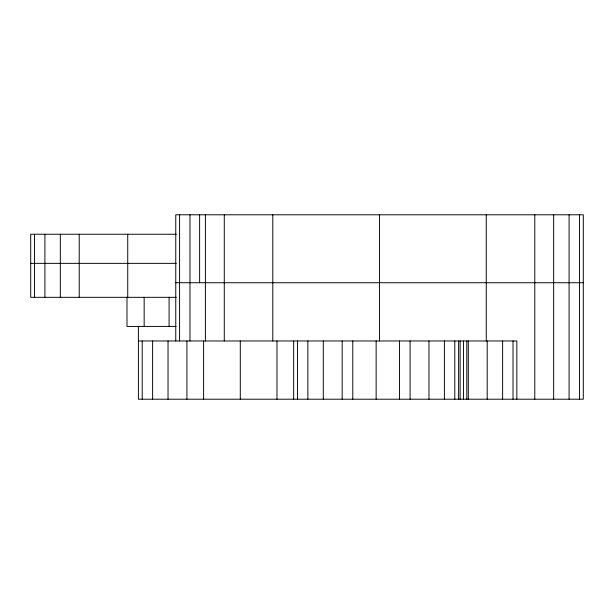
<?xml version="1.0" encoding="UTF-8"?>
<svg xmlns="http://www.w3.org/2000/svg" width="614" height="614" viewBox="0 0 614 614"><rect width="100%" height="100%" fill="white"/><g stroke="black" fill="none" stroke-linecap="round" stroke-linejoin="round"><path stroke-width="0.92" d="M176.333 234.241L30.7 234.241L30.7 297.329L176.333 297.329M30.7 263.36L176.333 263.36M175.765 282.739L583.3 282.739M176.018 326.41L126.991 326.448L126.991 297.329M138.403 340.97L516.834 340.97L516.834 399.207M579.486 214.793L579.486 399.207M569.086 214.793L569.086 399.207M553.667 214.793L553.667 399.207M534.786 214.793L534.786 399.207M513.02 340.97L513.02 399.207M502.62 340.97L502.62 399.207M487.201 340.97L487.201 399.207M486.265 214.793L486.265 340.97M468.313 340.97L468.313 399.207M466.801 340.97L466.801 399.207M463.463 340.97L463.463 399.207M460.132 340.97L460.132 399.207M458.612 340.97L458.612 399.207M454.797 340.97L454.797 399.207M444.398 340.97L444.398 399.207M428.979 340.97L428.979 399.207M410.098 340.97L410.098 399.207M399.484 340.97L399.484 399.207M379.529 214.793L379.529 340.97M376.136 340.97L376.136 399.207M352.789 340.97L352.789 399.207M342.175 340.97L342.175 399.207M323.294 340.97L323.294 399.207M307.867 340.97L307.867 399.207M297.468 340.97L297.468 399.207M293.661 340.97L293.661 399.207M276.983 340.97L276.983 399.207M272.793 214.793L272.793 340.97M240.289 340.97L240.289 399.207M224.279 214.793L224.279 340.97M205.398 214.793L205.398 340.97M203.602 340.97L203.602 399.207M199.627 214.793L199.627 282.739M189.972 214.793L189.972 340.97M186.925 340.97L186.925 399.207M179.58 214.793L179.58 340.97M175.765 340.97L175.765 214.793L583.3 214.793L583.3 399.207L138.403 399.207L138.403 326.41M169.088 297.329L169.088 326.448M168.036 340.97L168.036 399.207M152.617 340.97L152.617 399.207M144.16 297.329L144.16 326.448M142.218 340.97L142.218 399.207M127.735 234.241L127.735 297.329M79.214 234.241L79.214 297.329M60.333 234.241L60.333 297.329M44.914 234.241L44.914 297.329M34.514 234.241L34.514 297.329"/></g></svg>
